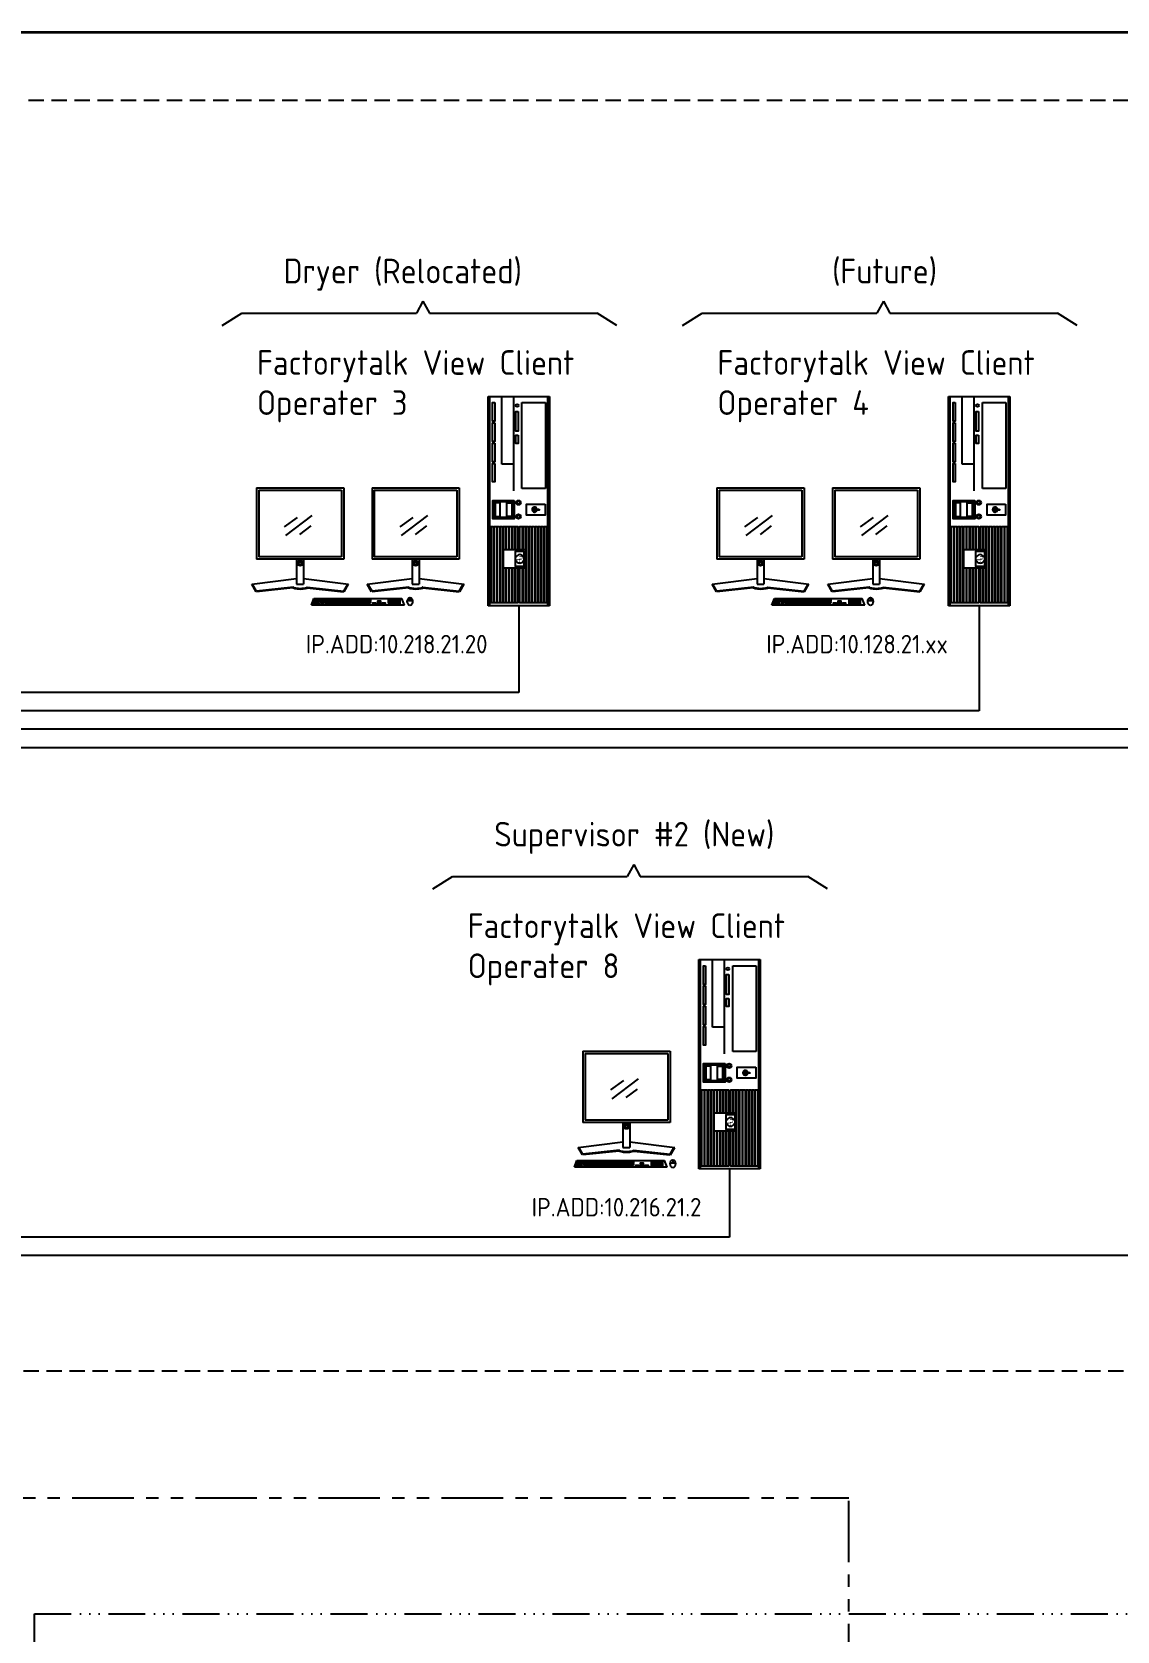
# Model space of a CAD drawing. Header units: inches. Extents: x -3706 to 19254, y 6721 to 14509.
# Drawn here: x 15241 to 17004, y 11911 to 14509 of the extents above; entities that cross this region are included whole.
import ezdxf
from ezdxf.enums import TextEntityAlignment as Align

# ---------------------------------------------------------------- set-up
doc = ezdxf.new("R2010")
doc.units = ezdxf.units.IN
doc.header["$LTSCALE"] = 100
doc.header["$MEASUREMENT"] = 0
for name, pattern in [('ACAD_ISO14W100', [24, 12, -3, 0, -3, 0, -3, 0, -3]), ('HIDDEN', [0.375, 0.25, -0.125]), ('PHANTOM', [2.5, 1.25, -0.25, 0.25, -0.25, 0.25, -0.25])]:
    doc.linetypes.add(name, pattern=pattern)
doc.layers.add('HELPPOINT', color=7, linetype='Continuous')
doc.styles.add('ALLEN', font='swissi.ttf', dxfattribs={"width": 1.5})
doc.styles.add('HTX11', font='O8111901')
doc.styles.add('STYLE1', font='isocp2.shx', dxfattribs={"height": 25})

# ---------------------------------------------------------------- blocks, each defined once
blk = doc.blocks.new('TPA')
at = {"layer": 'HELPPOINT', "color": 4, "lineweight": 35}
blk.add_line((562706.8, 505019.3), (567131, 505019.3), dxfattribs=at)
blk.add_line((562706.8, 505019.3), (567131, 505019.3), dxfattribs=at)
at = {"style": 'HTX11'}
for tag, p in [('A', (566704.3, 502037.1)), ('B', (567038.2, 501963.3))]:
    blk.add_attdef(tag, text='', height=16.8, dxfattribs=at).set_placement(p, align=Align.MIDDLE_CENTER)
blk = doc.blocks.new('HP')
at = {"color": 0}
for p, q in [((55087.9, -18086.5), (55087.9, -17986.6)), ((55087.9, -17986.6), (55428, -17986.6)), ((55087.9, -17989.6), (55428, -17989.6)), ((55097.9, -17993.1), (55237.4, -17993.1)), ((55097.9, -18031.3), (55097.9, -17993.1)), ((55237.4, -17993.1), (55237.4, -18031.3)), ((55428, -17986.6), (55428, -18086.5)), ((55237.4, -18031.3), (55097.9, -18031.3)), ((55271, -18006.9), (55271, -18008)), ((55272.9, -18008), (55272.9, -18006.9)), ((55087.9, -18045.1), (55241.2, -18045.1)), ((55198, -18045.1), (55198, -18064.1)), ((55198, -18064.1), (55087.9, -18064.1)), ((55428, -18083.5), (55087.9, -18083.5)), ((55428, -18086.5), (55087.9, -18086.5))]:
    blk.add_line(p, q, dxfattribs=at)
for points in [[(55262.9, -17993.7), (55280.9, -17993.7), (55280.9, -18023.8), (55262.9, -18023.8)], [(55271.3, -18003.6), (55272.6, -18003.6), (55272.6, -18010.8), (55271.3, -18010.8)], [(55299.5, -17991.2), (55423.6, -17991.2), (55423.6, -17994.6), (55299.5, -17994.6)], [(55299.5, -17996.2), (55423.6, -17996.2), (55423.6, -17999.6), (55299.5, -17999.6)], [(55299.5, -18001.2), (55423.6, -18001.2), (55423.6, -18004.6), (55299.5, -18004.6)], [(55299.5, -18006.2), (55423.6, -18006.2), (55423.6, -18009.6), (55299.5, -18009.6)], [(55299.5, -18011.2), (55423.6, -18011.2), (55423.6, -18014.6), (55299.5, -18014.6)], [(55299.5, -18016.2), (55423.6, -18016.2), (55423.6, -18019.6), (55299.5, -18019.6)], [(55299.5, -18021.2), (55423.6, -18021.2), (55423.6, -18024.6), (55299.5, -18024.6)], [(55336.9, -18026.2), (55366.9, -18026.2), (55366.9, -18061.3), (55336.9, -18061.3)], [(55339.6, -18028.1), (55364.2, -18028.1), (55364.2, -18041.9), (55339.6, -18041.9)], [(55112.4, -18037.5), (55144.5, -18037.5), (55144.5, -18041.3), (55112.4, -18041.3)], [(55151.1, -18037.5), (55164.4, -18037.5), (55164.4, -18041.3), (55151.1, -18041.3)], [(55256.9, -18043.8), (55286.9, -18043.8), (55286.9, -18078.9), (55256.9, -18078.9)], [(55258.9, -18045.8), (55284.9, -18045.8), (55284.9, -18076.9), (55258.9, -18076.9)], [(55260.9, -18047.8), (55282.9, -18047.8), (55282.9, -18055.9), (55260.9, -18055.9)], [(55097.9, -18075.6), (55128.2, -18075.6), (55128.2, -18079), (55097.9, -18079)], [(55130.8, -18075.6), (55161.1, -18075.6), (55161.1, -18079), (55130.8, -18079)], [(55163.7, -18075.6), (55194, -18075.6), (55194, -18079), (55163.7, -18079)], [(55196.7, -18075.6), (55227, -18075.6), (55227, -18079), (55196.7, -18079)], [(55260.9, -18074.9), (55282.9, -18074.9), (55282.9, -18066.7), (55260.9, -18066.7)], [(55299.5, -18062.9), (55423.6, -18062.9), (55423.6, -18066.4), (55299.5, -18066.4)], [(55299.5, -18067.9), (55423.6, -18067.9), (55423.6, -18071.4), (55299.5, -18071.4)], [(55299.5, -18072.9), (55423.6, -18072.9), (55423.6, -18076.4), (55299.5, -18076.4)], [(55299.5, -18077.9), (55423.6, -18077.9), (55423.6, -18081.4), (55299.5, -18081.4)]]:
    blk.add_lwpolyline(points, close=True, dxfattribs=at)
for points in [[(55336.9, -18029.6), (55299.5, -18029.6), (55299.5, -18026.2), (55423.6, -18026.2), (55423.6, -18029.6), (55366.9, -18029.6)], [(55336.9, -18034.6), (55299.5, -18034.6), (55299.5, -18031.2), (55336.9, -18031.2)], [(55366.9, -18031.2), (55423.6, -18031.2), (55423.6, -18034.6), (55366.9, -18034.6)], [(55336.9, -18041.4), (55299.5, -18041.4), (55299.5, -18037.9), (55336.9, -18037.9)], [(55336.9, -18046.4), (55299.5, -18046.4), (55299.5, -18042.9), (55336.9, -18042.9)], [(55336.9, -18051.4), (55299.5, -18051.4), (55299.5, -18047.9), (55336.9, -18047.9)], [(55336.9, -18056.4), (55299.5, -18056.4), (55299.5, -18052.9), (55336.9, -18052.9)], [(55366.9, -18057.9), (55423.6, -18057.9), (55423.6, -18061.4), (55299.5, -18061.4), (55299.5, -18057.9), (55336.9, -18057.9)], [(55366.9, -18037.9), (55423.6, -18037.9), (55423.6, -18041.4), (55366.9, -18041.4)], [(55366.9, -18042.9), (55423.6, -18042.9), (55423.6, -18046.4), (55366.9, -18046.4)], [(55366.9, -18047.9), (55423.6, -18047.9), (55423.6, -18051.4), (55366.9, -18051.4)], [(55366.9, -18052.9), (55423.6, -18052.9), (55423.6, -18056.4), (55366.9, -18056.4)]]:
    blk.add_lwpolyline(points, dxfattribs=at)
for centre, radius in [((55102.9, -18039.3), 2.21), ((55260.7, -18037.1), 3.69), ((55260.7, -18037.1), 2.35), ((55283.2, -18037.1), 3.69), ((55283.2, -18037.1), 2.35)]:
    blk.add_circle(centre, radius, dxfattribs=at)
for centre, radius, start, end in [((55271.9, -18010.8), 4, 103.3378, 76.6622), ((55271.9, -18010.8), 3, 107.914, 72.086), ((55351.9, -18035), 6.88, 111.9825, 248.0175), ((55351.9, -18035), 6.88, 291.9825, 68.0175)]:
    blk.add_arc(centre, radius, start, end, dxfattribs=at)
at = {"color": 2, "style": 'ALLEN', "width": 1.5}
for s, p in [('h', (55350.3, -18032.3)), ('p', (55355.5, -18037.1))]:
    blk.add_text(s, height=6, dxfattribs=at).set_placement(p, align=Align.MIDDLE)

msp = doc.modelspace()

# ---------------------------------------------------------------- linework, layer by layer
at = {"color": 3}
for p, q in [((15875.9, 14071.4), (15865.4, 14051.9)), ((15875.9, 14071.4), (15886.3, 14051.9)), ((16624, 14071.4), (16613.6, 14051.9)), ((16624, 14071.4), (16634.4, 14051.9)), ((15549.5, 14032), (15581.5, 14051.9)), ((15581.5, 14051.9), (15865.4, 14051.9)), ((15886.3, 14051.9), (16160.2, 14051.9)), ((16190.8, 14032), (16158.8, 14051.9)), ((16297.6, 14032), (16329.6, 14051.9)), ((16329.6, 14051.9), (16613.6, 14051.9)), ((16634.4, 14051.9), (16908.3, 14051.9)), ((16939, 14032), (16907, 14051.9)), ((16218.3, 13156.3), (16207.9, 13136.8)), ((16218.3, 13156.3), (16228.7, 13136.8)), ((15891.9, 13116.9), (15923.9, 13136.8)), ((15923.9, 13136.8), (16207.9, 13136.8)), ((16228.7, 13136.8), (16502.6, 13136.8)), ((16533.3, 13116.9), (16501.3, 13136.8))]:
    msp.add_line(p, q, dxfattribs=at)
at = {"color": 0}
for p, q in [((15605.3, 13768.1), (15747.1, 13768.1)), ((15605.3, 13768.1), (15605.3, 13652.3)), ((15609, 13764.4), (15743.4, 13764.4)), ((15609, 13764.4), (15609, 13656)), ((15743.4, 13764.4), (15743.4, 13656)), ((15747.1, 13768.1), (15747.1, 13652.3)), ((15793.2, 13768.1), (15934.9, 13768.1)), ((15793.2, 13768.1), (15793.2, 13652.3)), ((15796.9, 13764.4), (15931.2, 13764.4)), ((15796.9, 13764.4), (15796.9, 13656)), ((15931.2, 13764.4), (15931.2, 13656)), ((15934.9, 13768.1), (15934.9, 13652.3)), ((16353.4, 13768.1), (16495.2, 13768.1)), ((16353.4, 13768.1), (16353.4, 13652.3)), ((16357.2, 13764.4), (16491.5, 13764.4)), ((16357.2, 13764.4), (16357.2, 13656)), ((16491.5, 13764.4), (16491.5, 13656)), ((16495.2, 13768.1), (16495.2, 13652.3)), ((16541.3, 13768.1), (16683.1, 13768.1)), ((16541.3, 13768.1), (16541.3, 13652.3)), ((16545, 13764.4), (16679.4, 13764.4)), ((16545, 13764.4), (16545, 13656)), ((16679.4, 13764.4), (16679.4, 13656)), ((16683.1, 13768.1), (16683.1, 13652.3)), ((15650.8, 13705), (15672, 13720.2)), ((15653, 13690.8), (15695.8, 13723.2)), ((15838.7, 13705), (15859.9, 13720.2)), ((15840.8, 13690.8), (15883.7, 13723.2)), ((16398.9, 13705), (16420.2, 13720.2)), ((16401.1, 13690.8), (16444, 13723.2)), ((16586.8, 13705), (16608, 13720.2)), ((16588.9, 13690.8), (16631.8, 13723.2)), ((15675.9, 13692.5), (15694.1, 13706.3)), ((15863.8, 13692.5), (15882, 13706.3)), ((16424.1, 13692.5), (16442.2, 13706.3)), ((16611.9, 13692.5), (16630.1, 13706.3)), ((15747.1, 13652.3), (15605.3, 13652.3)), ((15743.4, 13656), (15609, 13656)), ((15670.6, 13652.3), (15670.6, 13611.5)), ((15681.8, 13652.3), (15681.8, 13611.5)), ((15934.9, 13652.3), (15793.2, 13652.3)), ((15931.2, 13656), (15796.9, 13656)), ((15858.5, 13652.3), (15858.5, 13611.5)), ((15869.6, 13652.3), (15869.6, 13611.5)), ((16495.2, 13652.3), (16353.4, 13652.3)), ((16491.5, 13656), (16357.2, 13656)), ((16418.8, 13652.3), (16418.8, 13611.5)), ((16429.9, 13652.3), (16429.9, 13611.5)), ((16683.1, 13652.3), (16541.3, 13652.3)), ((16679.4, 13656), (16545, 13656)), ((16606.6, 13652.3), (16606.6, 13611.5)), ((16617.8, 13652.3), (16617.8, 13611.5)), ((15597.6, 13611.5), (15670.6, 13620.9)), ((15681.8, 13620.9), (15754.8, 13611.5)), ((15785.4, 13611.5), (15858.5, 13620.9)), ((15869.6, 13620.9), (15942.7, 13611.5)), ((16345.7, 13611.5), (16418.8, 13620.9)), ((16429.9, 13620.9), (16503, 13611.5)), ((16533.6, 13611.5), (16606.6, 13620.9)), ((16617.8, 13620.9), (16690.8, 13611.5)), ((15604.7, 13599.2), (15597.6, 13611.5)), ((15605.3, 13600.4), (15598.7, 13611.8)), ((15665.3, 13606.9), (15605.3, 13600.4)), ((15664.6, 13605.7), (15605.4, 13599.2)), ((15670.6, 13611.5), (15681.8, 13611.5)), ((15687.5, 13606.9), (15747.1, 13600.4)), ((15688, 13605.7), (15747, 13599.2)), ((15747.1, 13600.4), (15753.7, 13611.8)), ((15747.7, 13599.2), (15754.8, 13611.5)), ((15792.5, 13599.2), (15785.4, 13611.5)), ((15793.2, 13600.4), (15786.6, 13611.8)), ((15853.1, 13606.9), (15793.2, 13600.4)), ((15852.5, 13605.7), (15793.2, 13599.2)), ((15858.5, 13611.5), (15869.6, 13611.5)), ((15875.4, 13606.9), (15934.9, 13600.4)), ((15875.9, 13605.7), (15934.9, 13599.2)), ((15934.9, 13600.4), (15941.5, 13611.8)), ((15935.6, 13599.2), (15942.7, 13611.5)), ((16352.8, 13599.2), (16345.7, 13611.5)), ((16353.4, 13600.4), (16346.9, 13611.8)), ((16413.4, 13606.9), (16353.4, 13600.4)), ((16412.7, 13605.7), (16353.5, 13599.2)), ((16418.8, 13611.5), (16429.9, 13611.5)), ((16435.6, 13606.9), (16495.2, 13600.4)), ((16436.2, 13605.7), (16495.2, 13599.2)), ((16495.2, 13600.4), (16501.8, 13611.8)), ((16495.9, 13599.2), (16503, 13611.5)), ((16540.6, 13599.2), (16533.6, 13611.5)), ((16541.3, 13600.4), (16534.7, 13611.8)), ((16601.2, 13606.9), (16541.3, 13600.4)), ((16600.6, 13605.7), (16541.4, 13599.2)), ((16606.6, 13611.5), (16617.8, 13611.5)), ((16623.5, 13606.9), (16683.1, 13600.4)), ((16624, 13605.7), (16683, 13599.2)), ((16683.1, 13600.4), (16689.7, 13611.8)), ((16683.7, 13599.2), (16690.8, 13611.5)), ((15694.7, 13577.9), (15698.7, 13588.6)), ((15845.7, 13577.9), (15694.7, 13577.9)), ((15698.7, 13588.6), (15841.5, 13588.6)), ((15845.7, 13577.9), (15841.5, 13588.6)), ((16442.9, 13577.9), (16446.9, 13588.6)), ((16593.9, 13577.9), (16442.9, 13577.9)), ((16446.9, 13588.6), (16589.6, 13588.6)), ((16593.9, 13577.9), (16589.6, 13588.6)), ((16135.6, 12853), (16277.4, 12853)), ((16135.6, 12853), (16135.6, 12737.2)), ((16139.3, 12849.3), (16273.6, 12849.3)), ((16139.3, 12849.3), (16139.3, 12740.9)), ((16273.6, 12849.3), (16273.6, 12740.9)), ((16277.4, 12853), (16277.4, 12737.2)), ((16181.1, 12789.9), (16202.3, 12805.1)), ((16183.2, 12775.7), (16226.1, 12808.1)), ((16206.2, 12777.4), (16224.4, 12791.2)), ((16277.4, 12737.2), (16135.6, 12737.2)), ((16273.6, 12740.9), (16139.3, 12740.9)), ((16200.9, 12737.2), (16200.9, 12696.4)), ((16212.1, 12737.2), (16212.1, 12696.4)), ((16127.9, 12696.4), (16200.9, 12705.8)), ((16134.9, 12684.2), (16127.9, 12696.4)), ((16135.6, 12685.3), (16129, 12696.7)), ((16195.5, 12691.8), (16135.6, 12685.3)), ((16194.9, 12690.6), (16135.7, 12684.2)), ((16200.9, 12696.4), (16212.1, 12696.4)), ((16212.1, 12705.8), (16285.1, 12696.4)), ((16217.8, 12691.8), (16277.4, 12685.3)), ((16218.3, 12690.6), (16277.3, 12684.2)), ((16277.4, 12685.3), (16284, 12696.7)), ((16278, 12684.2), (16285.1, 12696.4)), ((16121.9, 12664.3), (16125.9, 12675)), ((16272.9, 12664.3), (16121.9, 12664.3)), ((16125.9, 12675), (16268.6, 12675)), ((16272.9, 12664.3), (16268.6, 12675))]:
    msp.add_line(p, q, dxfattribs=at)
for p, q in [((15854.8, 13590.1), (15854.8, 13585.3)), ((16603, 13590.1), (16603, 13585.3)), ((15850.6, 13585.3), (15859.1, 13585.3)), ((16598.7, 13585.3), (16607.2, 13585.3)), ((16277.7, 12671.7), (16286.2, 12671.7)), ((16281.9, 12676.5), (16281.9, 12671.7))]:
    msp.add_line(p, q)
at = {"color": 2}
for p, q in [((16031.6, 13576.8), (16031.6, 13435.9)), ((16779.7, 13576.8), (16779.7, 13405.9)), ((16031.6, 13435.9), (13803.1, 13435.9)), ((16779.7, 13405.9), (13833.1, 13405.9)), ((17797.9, 13375.9), (13863.1, 13375.9)), ((18546, 13345.9), (13893.1, 13345.9)), ((16374, 12661.8), (16374, 12550.8)), ((16374, 12550.8), (13773.1, 12550.8)), ((18098.8, 12520.8), (13743.1, 12520.8))]:
    msp.add_line(p, q, dxfattribs=at)
at = {"color": 1, "linetype": 'PHANTOM', "ltscale": 0.8}
for p in [(12306.1, 12127.2), (16567.6, 11022.5)]:
    msp.add_line(p, (16567.6, 12127.2), dxfattribs=at)
at = {"color": 20, "linetype": 'ACAD_ISO14W100', "ltscale": 0.05}
for p, q in [((15244.5, 11401.9), (15244.5, 11938.4)), ((15244.5, 11938.4), (18704.4, 11938.4))]:
    msp.add_line(p, q, dxfattribs=at)
at = {"color": 8, "linetype": 'HIDDEN'}
msp.add_lwpolyline([(13622.3, 14398.4), (18889.1, 14398.4), (18889.1, 12333.2), (13622.3, 12333.2)], close=True, dxfattribs=at)
at = {"color": 0}
for points in [[(15697.5, 13580.4), (15701.2, 13580.4), (15701.2, 13578.5), (15697.5, 13578.5)], [(15698.2, 13583), (15706, 13583), (15706, 13581.3), (15698.2, 13581.3)], [(15699.6, 13584.2), (15702, 13584.2), (15702, 13585.4), (15699.6, 13585.4)], [(15700.7, 13587.7), (15704.4, 13587.7), (15704.4, 13586.1), (15700.7, 13586.1)], [(15702.6, 13584.2), (15705.1, 13584.2), (15705.1, 13585.4), (15702.6, 13585.4)], [(15703.6, 13580.4), (15707.3, 13580.4), (15707.3, 13578.5), (15703.6, 13578.5)], [(15706.1, 13584.2), (15708.5, 13584.2), (15708.5, 13585.4), (15706.1, 13585.4)], [(15710.2, 13586.6), (15713.8, 13586.6), (15713.8, 13584.7), (15710.2, 13584.7)], [(15710.2, 13583.6), (15713.8, 13583.6), (15713.8, 13581.8), (15710.2, 13581.8)], [(15710.2, 13580.4), (15713.8, 13580.4), (15713.8, 13578.5), (15710.2, 13578.5)], [(15714.9, 13586.6), (15718.5, 13586.6), (15718.5, 13584.7), (15714.9, 13584.7)], [(15714.9, 13583.6), (15718.5, 13583.6), (15718.5, 13581.8), (15714.9, 13581.8)], [(15717.9, 13580.4), (15760, 13580.4), (15760, 13578.4), (15717.9, 13578.4)], [(15719.5, 13586.6), (15723.1, 13586.6), (15723.1, 13584.7), (15719.5, 13584.7)], [(15719.5, 13583.6), (15723.1, 13583.6), (15723.1, 13581.8), (15719.5, 13581.8)], [(15724.1, 13586.6), (15727.8, 13586.6), (15727.8, 13584.7), (15724.1, 13584.7)], [(15724.1, 13583.6), (15727.8, 13583.6), (15727.8, 13581.8), (15724.1, 13581.8)], [(15728.3, 13586.6), (15732, 13586.6), (15732, 13584.7), (15728.3, 13584.7)], [(15728.3, 13583.6), (15732, 13583.6), (15732, 13581.8), (15728.3, 13581.8)], [(15732.7, 13586.6), (15736.3, 13586.6), (15736.3, 13584.7), (15732.7, 13584.7)], [(15732.7, 13583.6), (15736.3, 13583.6), (15736.3, 13581.8), (15732.7, 13581.8)], [(15737, 13586.6), (15740.6, 13586.6), (15740.6, 13584.7), (15737, 13584.7)], [(15737, 13583.6), (15740.6, 13583.6), (15740.6, 13581.8), (15737, 13581.8)], [(15741.5, 13586.6), (15745.2, 13586.6), (15745.2, 13584.7), (15741.5, 13584.7)], [(15741.5, 13583.6), (15745.2, 13583.6), (15745.2, 13581.8), (15741.5, 13581.8)], [(15746.3, 13586.6), (15750, 13586.6), (15750, 13584.7), (15746.3, 13584.7)], [(15746.3, 13583.6), (15750, 13583.6), (15750, 13581.8), (15746.3, 13581.8)], [(15751.1, 13586.6), (15754.8, 13586.6), (15754.8, 13584.7), (15751.1, 13584.7)], [(15751.1, 13583.6), (15754.8, 13583.6), (15754.8, 13581.8), (15751.1, 13581.8)], [(15755.7, 13586.6), (15759.4, 13586.6), (15759.4, 13584.7), (15755.7, 13584.7)], [(15755.7, 13583.6), (15759.4, 13583.6), (15759.4, 13581.8), (15755.7, 13581.8)], [(15760.6, 13586.6), (15764.3, 13586.6), (15764.3, 13584.7), (15760.6, 13584.7)], [(15760.6, 13583.6), (15764.3, 13583.6), (15764.3, 13581.8), (15760.6, 13581.8)], [(15763.5, 13580.4), (15767.1, 13580.4), (15767.1, 13578.5), (15763.5, 13578.5)], [(15765.8, 13586.6), (15769.4, 13586.6), (15769.4, 13584.7), (15765.8, 13584.7)], [(15765.8, 13583.6), (15769.4, 13583.6), (15769.4, 13581.8), (15765.8, 13581.8)], [(15770.5, 13586.6), (15774.2, 13586.6), (15774.2, 13584.7), (15770.5, 13584.7)], [(15770.5, 13583.6), (15774.2, 13583.6), (15774.2, 13581.8), (15770.5, 13581.8)], [(15770.7, 13580.4), (15774.3, 13580.4), (15774.3, 13578.5), (15770.7, 13578.5)], [(15776.1, 13586.6), (15779.8, 13586.6), (15779.8, 13584.7), (15776.1, 13584.7)], [(15776.1, 13583.6), (15779.8, 13583.6), (15779.8, 13581.8), (15776.1, 13581.8)], [(15778, 13580.4), (15781.6, 13580.4), (15781.6, 13578.5), (15778, 13578.5)], [(15781.4, 13586.6), (15785.1, 13586.6), (15785.1, 13584.7), (15781.4, 13584.7)], [(15781.4, 13583.6), (15785.1, 13583.6), (15785.1, 13581.8), (15781.4, 13581.8)], [(15785.5, 13580.4), (15789.2, 13580.4), (15789.2, 13578.5), (15785.5, 13578.5)], [(15787, 13586.6), (15790.7, 13586.6), (15790.7, 13584.7), (15787, 13584.7)], [(15787, 13583.6), (15790.7, 13583.6), (15790.7, 13581.8), (15787, 13581.8)], [(15794, 13578.5), (15799.5, 13578.5), (15799.5, 13580.8), (15794, 13580.8)], [(15801.8, 13582.1), (15807.3, 13582.1), (15807.3, 13584.4), (15801.8, 13584.4)], [(15801.8, 13578.5), (15807.3, 13578.5), (15807.3, 13580.8), (15801.8, 13580.8)], [(15809.5, 13578.5), (15814.9, 13578.5), (15814.9, 13580.8), (15809.5, 13580.8)], [(15819.5, 13584), (15822.7, 13584), (15822.7, 13586.1), (15819.5, 13586.1)], [(15819.5, 13581.3), (15822.7, 13581.3), (15822.7, 13583.4), (15819.5, 13583.4)], [(15819.7, 13578.5), (15830.7, 13578.5), (15830.7, 13580.6), (15819.7, 13580.6)], [(15823.3, 13584), (15826.5, 13584), (15826.5, 13586.1), (15823.3, 13586.1)], [(15823.3, 13581.3), (15826.5, 13581.3), (15826.5, 13583.4), (15823.3, 13583.4)], [(15827.3, 13584), (15830.5, 13584), (15830.5, 13586.1), (15827.3, 13586.1)], [(15827.3, 13581.3), (15830.5, 13581.3), (15830.5, 13583.4), (15827.3, 13583.4)], [(15831.8, 13584), (15835, 13584), (15835, 13586.1), (15831.8, 13586.1)], [(15831.8, 13581.3), (15835, 13581.3), (15835, 13583.4), (15831.8, 13583.4)], [(15831.8, 13578.5), (15835, 13578.5), (15835, 13580.6), (15831.8, 13580.6)], [(15836.4, 13583.3), (15838.8, 13583.3), (15838.8, 13587.2), (15836.4, 13587.2)], [(15836.4, 13578.5), (15838.8, 13578.5), (15838.8, 13582.3), (15836.4, 13582.3)], [(16445.7, 13580.4), (16449.3, 13580.4), (16449.3, 13578.5), (16445.7, 13578.5)], [(16446.4, 13583), (16454.1, 13583), (16454.1, 13581.3), (16446.4, 13581.3)], [(16447.7, 13584.2), (16450.1, 13584.2), (16450.1, 13585.4), (16447.7, 13585.4)], [(16448.8, 13587.7), (16452.5, 13587.7), (16452.5, 13586.1), (16448.8, 13586.1)], [(16450.8, 13584.2), (16453.2, 13584.2), (16453.2, 13585.4), (16450.8, 13585.4)], [(16451.7, 13580.4), (16455.4, 13580.4), (16455.4, 13578.5), (16451.7, 13578.5)], [(16454.2, 13584.2), (16456.6, 13584.2), (16456.6, 13585.4), (16454.2, 13585.4)], [(16458.3, 13586.6), (16461.9, 13586.6), (16461.9, 13584.7), (16458.3, 13584.7)], [(16458.3, 13583.6), (16461.9, 13583.6), (16461.9, 13581.8), (16458.3, 13581.8)], [(16458.3, 13580.4), (16461.9, 13580.4), (16461.9, 13578.5), (16458.3, 13578.5)], [(16463, 13586.6), (16466.6, 13586.6), (16466.6, 13584.7), (16463, 13584.7)], [(16463, 13583.6), (16466.6, 13583.6), (16466.6, 13581.8), (16463, 13581.8)], [(16466.1, 13580.4), (16508.1, 13580.4), (16508.1, 13578.4), (16466.1, 13578.4)], [(16467.6, 13586.6), (16471.3, 13586.6), (16471.3, 13584.7), (16467.6, 13584.7)], [(16467.6, 13583.6), (16471.3, 13583.6), (16471.3, 13581.8), (16467.6, 13581.8)], [(16472.3, 13586.6), (16475.9, 13586.6), (16475.9, 13584.7), (16472.3, 13584.7)], [(16472.3, 13583.6), (16475.9, 13583.6), (16475.9, 13581.8), (16472.3, 13581.8)], [(16476.5, 13586.6), (16480.1, 13586.6), (16480.1, 13584.7), (16476.5, 13584.7)], [(16476.5, 13583.6), (16480.1, 13583.6), (16480.1, 13581.8), (16476.5, 13581.8)], [(16480.8, 13586.6), (16484.5, 13586.6), (16484.5, 13584.7), (16480.8, 13584.7)], [(16480.8, 13583.6), (16484.5, 13583.6), (16484.5, 13581.8), (16480.8, 13581.8)], [(16485.1, 13586.6), (16488.8, 13586.6), (16488.8, 13584.7), (16485.1, 13584.7)], [(16485.1, 13583.6), (16488.8, 13583.6), (16488.8, 13581.8), (16485.1, 13581.8)], [(16489.7, 13586.6), (16493.3, 13586.6), (16493.3, 13584.7), (16489.7, 13584.7)], [(16489.7, 13583.6), (16493.3, 13583.6), (16493.3, 13581.8), (16489.7, 13581.8)], [(16494.4, 13586.6), (16498.1, 13586.6), (16498.1, 13584.7), (16494.4, 13584.7)], [(16494.4, 13583.6), (16498.1, 13583.6), (16498.1, 13581.8), (16494.4, 13581.8)], [(16499.2, 13586.6), (16502.9, 13586.6), (16502.9, 13584.7), (16499.2, 13584.7)], [(16499.2, 13583.6), (16502.9, 13583.6), (16502.9, 13581.8), (16499.2, 13581.8)], [(16503.9, 13586.6), (16507.5, 13586.6), (16507.5, 13584.7), (16503.9, 13584.7)], [(16503.9, 13583.6), (16507.5, 13583.6), (16507.5, 13581.8), (16503.9, 13581.8)], [(16508.8, 13586.6), (16512.4, 13586.6), (16512.4, 13584.7), (16508.8, 13584.7)], [(16508.8, 13583.6), (16512.4, 13583.6), (16512.4, 13581.8), (16508.8, 13581.8)], [(16511.6, 13580.4), (16515.3, 13580.4), (16515.3, 13578.5), (16511.6, 13578.5)], [(16513.9, 13586.6), (16517.6, 13586.6), (16517.6, 13584.7), (16513.9, 13584.7)], [(16513.9, 13583.6), (16517.6, 13583.6), (16517.6, 13581.8), (16513.9, 13581.8)], [(16518.7, 13586.6), (16522.3, 13586.6), (16522.3, 13584.7), (16518.7, 13584.7)], [(16518.7, 13583.6), (16522.3, 13583.6), (16522.3, 13581.8), (16518.7, 13581.8)], [(16518.8, 13580.4), (16522.5, 13580.4), (16522.5, 13578.5), (16518.8, 13578.5)], [(16524.3, 13586.6), (16527.9, 13586.6), (16527.9, 13584.7), (16524.3, 13584.7)], [(16524.3, 13583.6), (16527.9, 13583.6), (16527.9, 13581.8), (16524.3, 13581.8)], [(16526.1, 13580.4), (16529.8, 13580.4), (16529.8, 13578.5), (16526.1, 13578.5)], [(16529.5, 13586.6), (16533.2, 13586.6), (16533.2, 13584.7), (16529.5, 13584.7)], [(16529.5, 13583.6), (16533.2, 13583.6), (16533.2, 13581.8), (16529.5, 13581.8)], [(16533.7, 13580.4), (16537.3, 13580.4), (16537.3, 13578.5), (16533.7, 13578.5)], [(16535.1, 13586.6), (16538.8, 13586.6), (16538.8, 13584.7), (16535.1, 13584.7)], [(16535.1, 13583.6), (16538.8, 13583.6), (16538.8, 13581.8), (16535.1, 13581.8)], [(16542.2, 13578.5), (16547.6, 13578.5), (16547.6, 13580.8), (16542.2, 13580.8)], [(16549.9, 13582.1), (16555.4, 13582.1), (16555.4, 13584.4), (16549.9, 13584.4)], [(16549.9, 13578.5), (16555.4, 13578.5), (16555.4, 13580.8), (16549.9, 13580.8)], [(16557.6, 13578.5), (16563.1, 13578.5), (16563.1, 13580.8), (16557.6, 13580.8)], [(16567.6, 13584), (16570.9, 13584), (16570.9, 13586.1), (16567.6, 13586.1)], [(16567.6, 13581.3), (16570.9, 13581.3), (16570.9, 13583.4), (16567.6, 13583.4)], [(16567.8, 13578.5), (16578.8, 13578.5), (16578.8, 13580.6), (16567.8, 13580.6)], [(16571.4, 13584), (16574.7, 13584), (16574.7, 13586.1), (16571.4, 13586.1)], [(16571.4, 13581.3), (16574.7, 13581.3), (16574.7, 13583.4), (16571.4, 13583.4)], [(16575.4, 13584), (16578.6, 13584), (16578.6, 13586.1), (16575.4, 13586.1)], [(16575.4, 13581.3), (16578.6, 13581.3), (16578.6, 13583.4), (16575.4, 13583.4)], [(16579.9, 13584), (16583.1, 13584), (16583.1, 13586.1), (16579.9, 13586.1)], [(16579.9, 13581.3), (16583.1, 13581.3), (16583.1, 13583.4), (16579.9, 13583.4)], [(16579.9, 13578.5), (16583.1, 13578.5), (16583.1, 13580.6), (16579.9, 13580.6)], [(16584.5, 13583.3), (16586.9, 13583.3), (16586.9, 13587.2), (16584.5, 13587.2)], [(16584.5, 13578.5), (16586.9, 13578.5), (16586.9, 13582.3), (16584.5, 13582.3)], [(16124.7, 12666.8), (16128.3, 12666.8), (16128.3, 12664.9), (16124.7, 12664.9)], [(16125.3, 12669.4), (16133.1, 12669.4), (16133.1, 12667.7), (16125.3, 12667.7)], [(16126.7, 12670.6), (16129.1, 12670.6), (16129.1, 12671.9), (16126.7, 12671.9)], [(16127.8, 12674.1), (16131.5, 12674.1), (16131.5, 12672.5), (16127.8, 12672.5)], [(16129.8, 12670.6), (16132.2, 12670.6), (16132.2, 12671.9), (16129.8, 12671.9)], [(16130.7, 12666.8), (16134.4, 12666.8), (16134.4, 12664.9), (16130.7, 12664.9)], [(16133.2, 12670.6), (16135.6, 12670.6), (16135.6, 12671.9), (16133.2, 12671.9)], [(16137.3, 12673), (16140.9, 12673), (16140.9, 12671.1), (16137.3, 12671.1)], [(16137.3, 12670.1), (16140.9, 12670.1), (16140.9, 12668.2), (16137.3, 12668.2)], [(16137.3, 12666.8), (16140.9, 12666.8), (16140.9, 12664.9), (16137.3, 12664.9)], [(16142, 12673), (16145.6, 12673), (16145.6, 12671.1), (16142, 12671.1)], [(16142, 12670.1), (16145.6, 12670.1), (16145.6, 12668.2), (16142, 12668.2)], [(16145.1, 12666.8), (16187.1, 12666.8), (16187.1, 12664.9), (16145.1, 12664.9)], [(16146.6, 12673), (16150.3, 12673), (16150.3, 12671.1), (16146.6, 12671.1)], [(16146.6, 12670.1), (16150.3, 12670.1), (16150.3, 12668.2), (16146.6, 12668.2)], [(16151.2, 12673), (16154.9, 12673), (16154.9, 12671.1), (16151.2, 12671.1)], [(16151.2, 12670.1), (16154.9, 12670.1), (16154.9, 12668.2), (16151.2, 12668.2)], [(16155.5, 12673), (16159.1, 12673), (16159.1, 12671.1), (16155.5, 12671.1)], [(16155.5, 12670.1), (16159.1, 12670.1), (16159.1, 12668.2), (16155.5, 12668.2)], [(16159.8, 12673), (16163.5, 12673), (16163.5, 12671.1), (16159.8, 12671.1)], [(16159.8, 12670.1), (16163.5, 12670.1), (16163.5, 12668.2), (16159.8, 12668.2)], [(16164.1, 12673), (16167.8, 12673), (16167.8, 12671.1), (16164.1, 12671.1)], [(16164.1, 12670.1), (16167.8, 12670.1), (16167.8, 12668.2), (16164.1, 12668.2)], [(16168.7, 12673), (16172.3, 12673), (16172.3, 12671.1), (16168.7, 12671.1)], [(16168.7, 12670.1), (16172.3, 12670.1), (16172.3, 12668.2), (16168.7, 12668.2)], [(16173.4, 12673), (16177.1, 12673), (16177.1, 12671.1), (16173.4, 12671.1)], [(16173.4, 12670.1), (16177.1, 12670.1), (16177.1, 12668.2), (16173.4, 12668.2)], [(16178.2, 12673), (16181.9, 12673), (16181.9, 12671.1), (16178.2, 12671.1)], [(16178.2, 12670.1), (16181.9, 12670.1), (16181.9, 12668.2), (16178.2, 12668.2)], [(16182.9, 12673), (16186.5, 12673), (16186.5, 12671.1), (16182.9, 12671.1)], [(16182.9, 12670.1), (16186.5, 12670.1), (16186.5, 12668.2), (16182.9, 12668.2)], [(16187.8, 12673), (16191.4, 12673), (16191.4, 12671.1), (16187.8, 12671.1)], [(16187.8, 12670.1), (16191.4, 12670.1), (16191.4, 12668.2), (16187.8, 12668.2)], [(16190.6, 12666.8), (16194.3, 12666.8), (16194.3, 12664.9), (16190.6, 12664.9)], [(16192.9, 12673), (16196.6, 12673), (16196.6, 12671.1), (16192.9, 12671.1)], [(16192.9, 12670.1), (16196.6, 12670.1), (16196.6, 12668.2), (16192.9, 12668.2)], [(16197.7, 12673), (16201.3, 12673), (16201.3, 12671.1), (16197.7, 12671.1)], [(16197.7, 12670.1), (16201.3, 12670.1), (16201.3, 12668.2), (16197.7, 12668.2)], [(16197.8, 12666.8), (16201.5, 12666.8), (16201.5, 12664.9), (16197.8, 12664.9)], [(16203.3, 12673), (16206.9, 12673), (16206.9, 12671.1), (16203.3, 12671.1)], [(16203.3, 12670.1), (16206.9, 12670.1), (16206.9, 12668.2), (16203.3, 12668.2)], [(16205.1, 12666.8), (16208.8, 12666.8), (16208.8, 12664.9), (16205.1, 12664.9)], [(16208.5, 12673), (16212.2, 12673), (16212.2, 12671.1), (16208.5, 12671.1)], [(16208.5, 12670.1), (16212.2, 12670.1), (16212.2, 12668.2), (16208.5, 12668.2)], [(16212.7, 12666.8), (16216.3, 12666.8), (16216.3, 12664.9), (16212.7, 12664.9)], [(16214.1, 12673), (16217.8, 12673), (16217.8, 12671.1), (16214.1, 12671.1)], [(16214.1, 12670.1), (16217.8, 12670.1), (16217.8, 12668.2), (16214.1, 12668.2)], [(16221.2, 12664.9), (16226.6, 12664.9), (16226.6, 12667.2), (16221.2, 12667.2)], [(16228.9, 12668.6), (16234.4, 12668.6), (16234.4, 12670.8), (16228.9, 12670.8)], [(16228.9, 12664.9), (16234.4, 12664.9), (16234.4, 12667.2), (16228.9, 12667.2)], [(16236.6, 12664.9), (16242.1, 12664.9), (16242.1, 12667.2), (16236.6, 12667.2)], [(16246.6, 12670.5), (16249.9, 12670.5), (16249.9, 12672.6), (16246.6, 12672.6)], [(16246.6, 12667.7), (16249.9, 12667.7), (16249.9, 12669.8), (16246.6, 12669.8)], [(16246.8, 12664.9), (16257.8, 12664.9), (16257.8, 12667), (16246.8, 12667)], [(16250.4, 12670.5), (16253.7, 12670.5), (16253.7, 12672.6), (16250.4, 12672.6)], [(16250.4, 12667.7), (16253.7, 12667.7), (16253.7, 12669.8), (16250.4, 12669.8)], [(16254.4, 12670.5), (16257.6, 12670.5), (16257.6, 12672.6), (16254.4, 12672.6)], [(16254.4, 12667.7), (16257.6, 12667.7), (16257.6, 12669.8), (16254.4, 12669.8)], [(16258.9, 12670.5), (16262.1, 12670.5), (16262.1, 12672.6), (16258.9, 12672.6)], [(16258.9, 12667.7), (16262.1, 12667.7), (16262.1, 12669.8), (16258.9, 12669.8)], [(16258.9, 12664.9), (16262.1, 12664.9), (16262.1, 12667), (16258.9, 12667)], [(16263.5, 12669.8), (16265.9, 12669.8), (16265.9, 12673.6), (16263.5, 12673.6)], [(16263.5, 12664.9), (16265.9, 12664.9), (16265.9, 12668.8), (16263.5, 12668.8)]]:
    msp.add_lwpolyline(points, close=True, dxfattribs=at)
for centre, radius in [((15676.3, 13646), 4.44), ((15676.3, 13646), 3.33), ((15676.3, 13646), 2.21), ((15864.1, 13646), 4.44), ((15864.1, 13646), 3.33), ((15864.1, 13646), 2.21), ((16424.4, 13646), 4.44), ((16424.4, 13646), 3.33), ((16424.4, 13646), 2.21), ((16612.3, 13646), 4.44), ((16612.3, 13646), 3.33), ((16612.3, 13646), 2.21), ((16206.6, 12730.9), 4.44), ((16206.6, 12730.9), 3.33), ((16206.6, 12730.9), 2.21)]:
    msp.add_circle(centre, radius, dxfattribs=at)
for centre in [(15676.4, 13606.7), (15864.2, 13606.7), (16424.5, 13606.7), (16612.3, 13606.7), (16206.6, 12691.7)]:
    msp.add_ellipse(centre, major_axis=(12.6, 0), ratio=0.230769, start_param=3.149573, end_param=6.264196, dxfattribs=at)
for centre in [(15854.8, 13583.6), (16603, 13583.6), (16281.9, 12670)]:
    msp.add_ellipse(centre, major_axis=(0, -6.5), ratio=0.672876)
for points in [[(15665.3, 13606.9), (15665.2, 13606.8), (15665.1, 13606.8), (15665, 13606.7)], [(15687.7, 13606.7), (15687.6, 13606.8), (15687.6, 13606.8), (15687.5, 13606.9)], [(15853.1, 13606.9), (15853, 13606.8), (15852.9, 13606.8), (15852.9, 13606.7)], [(15875.5, 13606.7), (15875.5, 13606.8), (15875.4, 13606.8), (15875.4, 13606.9)], [(16413.4, 13606.9), (16413.3, 13606.8), (16413.2, 13606.8), (16413.2, 13606.7)], [(16435.8, 13606.7), (16435.8, 13606.8), (16435.7, 13606.8), (16435.6, 13606.9)], [(16601.2, 13606.9), (16601.2, 13606.8), (16601.1, 13606.8), (16601, 13606.7)], [(16623.6, 13606.7), (16623.6, 13606.8), (16623.5, 13606.8), (16623.5, 13606.9)], [(16195.5, 12691.8), (16195.5, 12691.8), (16195.4, 12691.7), (16195.3, 12691.7)], [(16217.9, 12691.7), (16217.9, 12691.7), (16217.8, 12691.7), (16217.8, 12691.8)]]:
    msp.add_open_spline(points, degree=3, dxfattribs=at)
for points in [[(15665, 13606.7), (15665.1, 13606.7), (15665.3, 13606.6), (15665.6, 13606.4), (15665.8, 13606.3), (15666.6, 13606.1), (15667.2, 13605.9), (15668.6, 13605.6), (15669.3, 13605.5), (15671, 13605.2), (15672, 13605.1), (15674.4, 13605), (15676, 13604.9), (15679.1, 13605), (15680.6, 13605.1), (15683.1, 13605.4), (15684.2, 13605.6), (15685.6, 13605.9), (15686.1, 13606.1), (15686.9, 13606.3), (15687.2, 13606.5), (15687.5, 13606.6), (15687.6, 13606.7), (15687.7, 13606.7)], [(15852.9, 13606.7), (15853, 13606.7), (15853.1, 13606.6), (15853.5, 13606.4), (15853.7, 13606.3), (15854.4, 13606.1), (15855, 13605.9), (15856.4, 13605.6), (15857.2, 13605.5), (15858.9, 13605.2), (15859.8, 13605.1), (15862.3, 13605), (15863.8, 13604.9), (15867, 13605), (15868.5, 13605.1), (15871, 13605.4), (15872, 13605.6), (15873.5, 13605.9), (15874, 13606.1), (15874.7, 13606.3), (15875, 13606.5), (15875.3, 13606.6), (15875.4, 13606.7), (15875.5, 13606.7)], [(16413.2, 13606.7), (16413.3, 13606.7), (16413.4, 13606.6), (16413.8, 13606.4), (16414, 13606.3), (16414.7, 13606.1), (16415.3, 13605.9), (16416.7, 13605.6), (16417.5, 13605.5), (16419.2, 13605.2), (16420.1, 13605.1), (16422.5, 13605), (16424.1, 13604.9), (16427.3, 13605), (16428.8, 13605.1), (16431.3, 13605.4), (16432.3, 13605.6), (16433.7, 13605.9), (16434.3, 13606.1), (16435, 13606.3), (16435.3, 13606.5), (16435.6, 13606.6), (16435.7, 13606.7), (16435.8, 13606.7)], [(16601, 13606.7), (16601.1, 13606.7), (16601.3, 13606.6), (16601.6, 13606.4), (16601.8, 13606.3), (16602.6, 13606.1), (16603.2, 13605.9), (16604.5, 13605.6), (16605.3, 13605.5), (16607, 13605.2), (16607.9, 13605.1), (16610.4, 13605), (16612, 13604.9), (16615.1, 13605), (16616.6, 13605.1), (16619.1, 13605.4), (16620.1, 13605.6), (16621.6, 13605.9), (16622.1, 13606.1), (16622.9, 13606.3), (16623.1, 13606.5), (16623.5, 13606.6), (16623.6, 13606.7), (16623.6, 13606.7)], [(16195.3, 12691.7), (16195.4, 12691.6), (16195.6, 12691.5), (16195.9, 12691.3), (16196.1, 12691.2), (16196.8, 12691), (16197.5, 12690.8), (16198.8, 12690.5), (16199.6, 12690.4), (16201.3, 12690.1), (16202.2, 12690), (16204.7, 12689.9), (16206.3, 12689.8), (16209.4, 12689.9), (16210.9, 12690), (16213.4, 12690.3), (16214.4, 12690.5), (16215.9, 12690.8), (16216.4, 12691), (16217.2, 12691.3), (16217.4, 12691.4), (16217.8, 12691.5), (16217.9, 12691.6), (16217.9, 12691.7)]]:
    msp.add_open_spline(points, degree=3, knots=[0.320672, 0.320672, 0.320672, 0.320672, 0.442427, 0.442427, 0.564181, 0.564181, 0.805497, 0.805497, 1.046814, 1.046814, 1.28813, 1.28813, 1.669049, 1.669049, 2.049968, 2.049968, 2.358568, 2.358568, 2.568612, 2.568612, 2.727402, 2.727402, 2.820921, 2.820921, 2.820921, 2.820921], dxfattribs=at)

# ---------------------------------------------------------------- block references
at = {"xscale": 2.534400000000687, "yscale": 2.534399999999096, "zscale": 2.534400000000001}
msp.add_blockref('TPA', (-1418083.1, -1265412), dxfattribs=at)
at = {"color": 0, "rotation": 270}
for p in [(34068.1, 69004.8), (34816.2, 69004.8), (34410.5, 68089.7)]:
    msp.add_blockref('HP', p, dxfattribs=at)

# ---------------------------------------------------------------- texts
at = {"style": 'STYLE1'}
for s, height, p in [('Dryer (Relocated)', 40, (15649.3, 14100.6)), (' (Future)', 40, (16517.9, 14100.6)), ('Factorytalk View Client', 40, (15606.3, 13951.9)), ('Factorytalk View Client', 40, (16354.4, 13951.9)), ('Operater 3', 40, (15606.3, 13886.8)), ('Operater 4', 40, (16354.4, 13886.8)), ('IP.ADD:10.218.21.20', 30, (15685.7, 13499.4)), ('IP.ADD:10.128.21.xx', 30, (16433.8, 13499.4)), ('Supervisor #2 (New)', 40, (15991.8, 13185.5)), ('Factorytalk View Client', 40, (15948.7, 13036.8)), ('Operater 8', 40, (15948.7, 12971.7)), ('IP.ADD:10.216.21.2', 30, (16052.6, 12584.4))]:
    msp.add_text(s, height=height, dxfattribs=at).set_placement(p)

doc.saveas('drawing.dxf')
